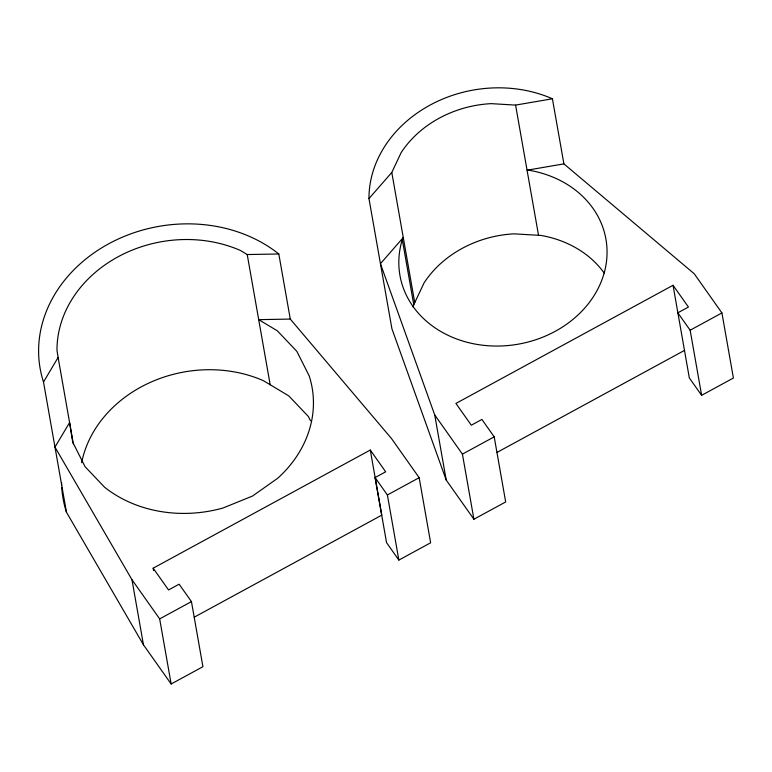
<?xml version="1.0" encoding="UTF-8"?>
<svg xmlns="http://www.w3.org/2000/svg" width="772" height="772" viewBox="0 0 772 772"><rect width="100%" height="100%" fill="white"/><g stroke="black" fill="none" stroke-linecap="round" stroke-linejoin="round"><path stroke-width="1.16" d="M391.79 172.455L401.141 152.624A104.577 88.201 -10 0 1 491.175 103.641L515.58 105.098L552.414 98.777L563.898 163.876L694.231 273.761L721.917 312.93L733.4 378.029L701.623 395.322L689.319 377.913L673.039 285.283L455.914 403.438L471.306 425.198L481.892 419.437L494.205 436.846L505.679 501.945L473.911 519.238L446.216 480.068L391.925 328.804L368.968 198.597L391.79 172.455L414.747 302.663M413.107 306.995A104.577 88.201 -10 0 1 413.773 304.737L402.289 239.638L403.264 237.564L380.442 263.706L434.732 414.96L446.216 480.068M413.773 304.737L424.098 282.832A104.577 88.201 -10 0 1 514.133 233.839L541.085 235.45A104.577 88.201 -10 0 1 604.447 273.423M153.155 568.192L168.547 589.953L179.133 584.192L191.446 601.6L202.92 666.699L171.152 683.992L143.457 644.823L66.46 512.222L43.502 382.024L58.112 357.446L56.974 350.295A123.037 103.766 -10 0 1 240.43 250.475L247.223 254.548L278.808 253.978L290.282 319.077L391.472 438.515L419.167 477.685L430.641 542.784L398.863 560.076L386.56 542.668L375.076 477.569L385.672 471.808L370.29 450.037L153.155 568.192L153.58 570.556M171.152 683.992L159.669 618.893L191.446 601.6M398.863 560.076L387.39 494.977L419.167 477.685M473.911 519.238L462.428 454.129L494.205 436.846M701.623 395.322L690.149 330.223L721.917 312.93M194.293 617.156L381.764 515.146L370.29 450.037M497.052 452.402L684.523 350.382M563.898 163.876L527.054 170.197L529.611 170.351A104.577 88.201 -10 0 1 603.588 274.986A104.577 88.201 -10 0 1 476.266 344.273A104.577 88.201 -10 0 1 402.289 239.638M290.282 319.077L258.697 319.647L277.331 330.812L296.863 351.376L309.186 375.868A123.037 103.766 -10 0 1 277.804 478.177L252.492 496.058L222.983 508.015A123.037 103.766 -10 0 1 104.567 487.209L85.036 466.645L72.713 442.153L69.596 422.554L54.976 447.123L131.973 579.724L159.669 618.893M673.039 285.283L688.431 307.044L677.835 312.814L690.149 330.223M434.732 414.96L462.428 454.129M375.076 477.569L387.39 494.977M310.489 420.75L308.346 416.475L288.805 395.911L263.387 380.673A123.037 103.766 -10 0 0 81.658 462.679M515.58 105.098L538.538 235.306M247.223 254.548L270.181 384.745M131.973 579.724L143.457 644.823M58.112 357.446L73.35 443.861M66.46 512.222A141.488 119.332 -10 0 1 61.75 487.45M61.635 485.048A141.488 119.332 -10 0 1 61.567 482.654M43.502 382.024A141.488 119.332 -10 0 1 108.698 243.807A141.488 119.332 -10 0 1 278.808 253.978M368.968 198.597A123.037 103.766 -10 0 1 552.414 98.777"/></g></svg>
